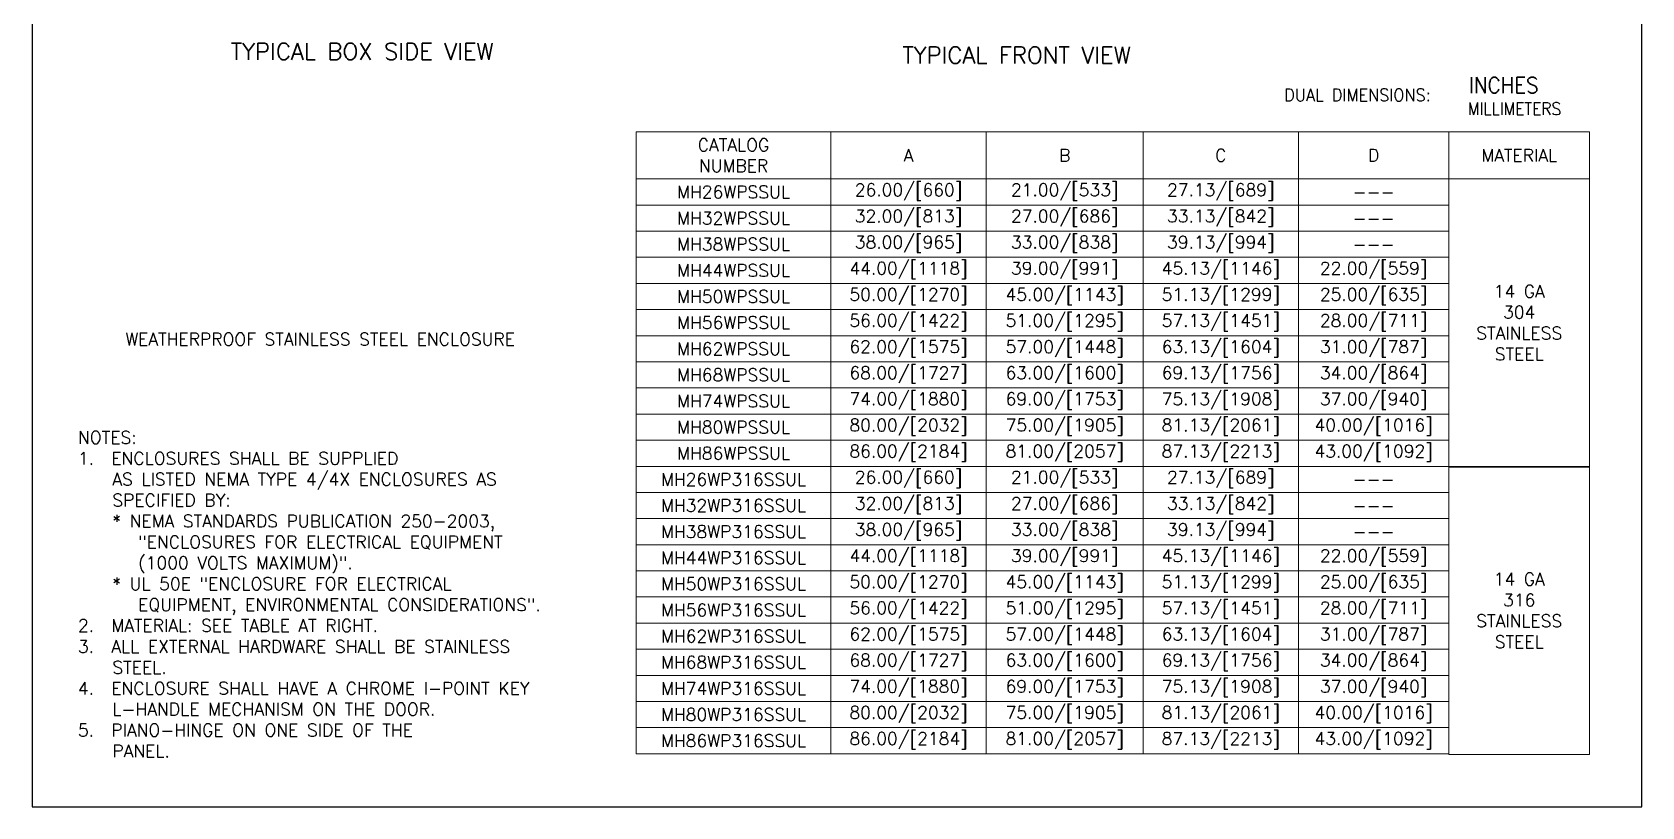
# Model space of a CAD drawing. Header units: inches. Extents: x 0 to 61.6, y 0 to 71.9.
# Drawn here: x 0 to 61.6, y 0 to 29.6 of the extents above; entities that cross this region are included whole.
import ezdxf
from ezdxf.enums import TextEntityAlignment as Align

# ---------------------------------------------------------------- set-up
doc = ezdxf.new("R2010")
doc.units = ezdxf.units.IN
doc.header["$MEASUREMENT"] = 0
for name, color, linetype, lineweight in [('CONTINUOUS1', 7, 'Continuous', 20), ('TEXT1', 3, 'Continuous', 20), ('TEXT2', 80, 'Continuous', 35)]:
    doc.layers.add(name, color=color, linetype=linetype, lineweight=lineweight)
doc.layers.add('VIEWPORT', color=9, linetype='Continuous', plot=False)
doc.styles.add('RomanS', font='romans.shx')

msp = doc.modelspace()

# ---------------------------------------------------------------- linework, layer by layer
at = {"layer": 'CONTINUOUS1'}
for points in [[(23.117, 25.84), (30.565, 25.84), (30.565, 24.031), (23.117, 24.031)], [(30.565, 25.84), (36.512, 25.84), (36.512, 24.031), (30.565, 24.031)], [(36.512, 25.84), (42.518, 25.84), (42.518, 24.031), (36.512, 24.031)], [(42.518, 25.84), (48.458, 25.84), (48.458, 24.031), (42.518, 24.031)], [(48.458, 25.84), (54.216, 25.84), (54.216, 24.031), (48.458, 24.031)], [(54.216, 25.84), (59.6, 25.84), (59.6, 24.031), (54.216, 24.031)], [(23.117, 24.031), (30.565, 24.031), (30.565, 23.031), (23.117, 23.031)], [(30.565, 24.031), (36.512, 24.031), (36.512, 23.031), (30.565, 23.031)], [(36.512, 24.031), (42.518, 24.031), (42.518, 23.031), (36.512, 23.031)], [(42.518, 24.031), (48.458, 24.031), (48.458, 23.031), (42.518, 23.031)], [(48.458, 24.031), (54.216, 24.031), (54.216, 23.031), (48.458, 23.031)], [(54.216, 24.031), (59.6, 24.031), (59.6, 13), (54.216, 13)], [(23.117, 23.031), (30.565, 23.031), (30.565, 22.031), (23.117, 22.031)], [(30.565, 23.031), (36.512, 23.031), (36.512, 22.031), (30.565, 22.031)], [(36.512, 23.031), (42.518, 23.031), (42.518, 22.031), (36.512, 22.031)], [(42.518, 23.031), (48.458, 23.031), (48.458, 22.031), (42.518, 22.031)], [(48.458, 23.031), (54.216, 23.031), (54.216, 22.031), (48.458, 22.031)], [(23.117, 22.031), (30.565, 22.031), (30.565, 21.031), (23.117, 21.031)], [(30.565, 22.031), (36.512, 22.031), (36.512, 21.031), (30.565, 21.031)], [(36.512, 22.031), (42.518, 22.031), (42.518, 21.031), (36.512, 21.031)], [(42.518, 22.031), (48.458, 22.031), (48.458, 21.031), (42.518, 21.031)], [(48.458, 22.031), (54.216, 22.031), (54.216, 21.031), (48.458, 21.031)], [(23.117, 21.031), (30.565, 21.031), (30.565, 20.031), (23.117, 20.031)], [(30.565, 21.031), (36.512, 21.031), (36.512, 20.031), (30.565, 20.031)], [(36.512, 21.031), (42.518, 21.031), (42.518, 20.031), (36.512, 20.031)], [(42.518, 21.031), (48.458, 21.031), (48.458, 20.031), (42.518, 20.031)], [(48.458, 21.031), (54.216, 21.031), (54.216, 20.031), (48.458, 20.031)], [(23.117, 20.031), (30.565, 20.031), (30.565, 19.031), (23.117, 19.031)], [(30.565, 20.031), (36.512, 20.031), (36.512, 19.031), (30.565, 19.031)], [(36.512, 20.031), (42.518, 20.031), (42.518, 19.031), (36.512, 19.031)], [(42.518, 20.031), (48.458, 20.031), (48.458, 19.031), (42.518, 19.031)], [(48.458, 20.031), (54.216, 20.031), (54.216, 19.031), (48.458, 19.031)], [(23.117, 19.031), (30.565, 19.031), (30.565, 18.031), (23.117, 18.031)], [(30.565, 19.031), (36.512, 19.031), (36.512, 18.031), (30.565, 18.031)], [(36.512, 19.031), (42.518, 19.031), (42.518, 18.031), (36.512, 18.031)], [(42.518, 19.031), (48.458, 19.031), (48.458, 18.031), (42.518, 18.031)], [(48.458, 19.031), (54.216, 19.031), (54.216, 18.031), (48.458, 18.031)], [(23.117, 18.031), (30.565, 18.031), (30.565, 17.031), (23.117, 17.031)], [(30.565, 18.031), (36.512, 18.031), (36.512, 17.031), (30.565, 17.031)], [(36.512, 18.031), (42.518, 18.031), (42.518, 17.031), (36.512, 17.031)], [(42.518, 18.031), (48.458, 18.031), (48.458, 17.031), (42.518, 17.031)], [(48.458, 18.031), (54.216, 18.031), (54.216, 17.031), (48.458, 17.031)], [(23.117, 17.031), (30.565, 17.031), (30.565, 16.031), (23.117, 16.031)], [(30.565, 17.031), (36.512, 17.031), (36.512, 16.031), (30.565, 16.031)], [(36.512, 17.031), (42.518, 17.031), (42.518, 16.031), (36.512, 16.031)], [(42.518, 17.031), (48.458, 17.031), (48.458, 16.031), (42.518, 16.031)], [(48.458, 17.031), (54.216, 17.031), (54.216, 16.031), (48.458, 16.031)], [(23.117, 16.031), (30.565, 16.031), (30.565, 15.031), (23.117, 15.031)], [(30.565, 16.031), (36.512, 16.031), (36.512, 15.031), (30.565, 15.031)], [(36.512, 16.031), (42.518, 16.031), (42.518, 15.031), (36.512, 15.031)], [(42.518, 16.031), (48.458, 16.031), (48.458, 15.031), (42.518, 15.031)], [(48.458, 16.031), (54.216, 16.031), (54.216, 15.031), (48.458, 15.031)], [(23.117, 15.031), (30.565, 15.031), (30.565, 14.031), (23.117, 14.031)], [(30.565, 15.031), (36.512, 15.031), (36.512, 14.031), (30.565, 14.031)], [(36.512, 15.031), (42.518, 15.031), (42.518, 14.031), (36.512, 14.031)], [(42.518, 15.031), (48.458, 15.031), (48.458, 14.031), (42.518, 14.031)], [(48.458, 15.031), (54.216, 15.031), (54.216, 14.031), (48.458, 14.031)], [(23.117, 14.031), (30.565, 14.031), (30.565, 13.031), (23.117, 13.031)], [(30.565, 14.031), (36.512, 14.031), (36.512, 13.031), (30.565, 13.031)], [(36.512, 14.031), (42.518, 14.031), (42.518, 13.031), (36.512, 13.031)], [(42.518, 14.031), (48.458, 14.031), (48.458, 13.031), (42.518, 13.031)], [(48.458, 14.031), (54.216, 14.031), (54.216, 13.031), (48.458, 13.031)], [(23.117, 13.031), (30.565, 13.031), (30.565, 12.031), (23.117, 12.031)], [(30.565, 13.031), (36.512, 13.031), (36.512, 12.031), (30.565, 12.031)], [(36.512, 13.031), (42.518, 13.031), (42.518, 12.031), (36.512, 12.031)], [(42.518, 13.031), (48.458, 13.031), (48.458, 12.031), (42.518, 12.031)], [(48.458, 13.031), (54.216, 13.031), (54.216, 12.031), (48.458, 12.031)], [(54.216, 13.031), (59.6, 13.031), (59.6, 2), (54.216, 2)], [(23.117, 12.031), (30.565, 12.031), (30.565, 11.031), (23.117, 11.031)], [(30.565, 12.031), (36.512, 12.031), (36.512, 11.031), (30.565, 11.031)], [(36.512, 12.031), (42.518, 12.031), (42.518, 11.031), (36.512, 11.031)], [(42.518, 12.031), (48.458, 12.031), (48.458, 11.031), (42.518, 11.031)], [(48.458, 12.031), (54.216, 12.031), (54.216, 11.031), (48.458, 11.031)], [(23.117, 11.031), (30.565, 11.031), (30.565, 10.031), (23.117, 10.031)], [(30.565, 11.031), (36.512, 11.031), (36.512, 10.031), (30.565, 10.031)], [(36.512, 11.031), (42.518, 11.031), (42.518, 10.031), (36.512, 10.031)], [(42.518, 11.031), (48.458, 11.031), (48.458, 10.031), (42.518, 10.031)], [(48.458, 11.031), (54.216, 11.031), (54.216, 10.031), (48.458, 10.031)], [(23.117, 10.031), (30.565, 10.031), (30.565, 9.031), (23.117, 9.031)], [(30.565, 10.031), (36.512, 10.031), (36.512, 9.031), (30.565, 9.031)], [(36.512, 10.031), (42.518, 10.031), (42.518, 9.031), (36.512, 9.031)], [(42.518, 10.031), (48.458, 10.031), (48.458, 9.031), (42.518, 9.031)], [(48.458, 10.031), (54.216, 10.031), (54.216, 9.031), (48.458, 9.031)], [(23.117, 9.031), (30.565, 9.031), (30.565, 8.031), (23.117, 8.031)], [(30.565, 9.031), (36.512, 9.031), (36.512, 8.031), (30.565, 8.031)], [(36.512, 9.031), (42.518, 9.031), (42.518, 8.031), (36.512, 8.031)], [(42.518, 9.031), (48.458, 9.031), (48.458, 8.031), (42.518, 8.031)], [(48.458, 9.031), (54.216, 9.031), (54.216, 8.031), (48.458, 8.031)], [(23.117, 8.031), (30.565, 8.031), (30.565, 7.031), (23.117, 7.031)], [(30.565, 8.031), (36.512, 8.031), (36.512, 7.031), (30.565, 7.031)], [(36.512, 8.031), (42.518, 8.031), (42.518, 7.031), (36.512, 7.031)], [(42.518, 8.031), (48.458, 8.031), (48.458, 7.031), (42.518, 7.031)], [(48.458, 8.031), (54.216, 8.031), (54.216, 7.031), (48.458, 7.031)], [(23.117, 7.031), (30.565, 7.031), (30.565, 6.031), (23.117, 6.031)], [(30.565, 7.031), (36.512, 7.031), (36.512, 6.031), (30.565, 6.031)], [(36.512, 7.031), (42.518, 7.031), (42.518, 6.031), (36.512, 6.031)], [(42.518, 7.031), (48.458, 7.031), (48.458, 6.031), (42.518, 6.031)], [(48.458, 7.031), (54.216, 7.031), (54.216, 6.031), (48.458, 6.031)], [(23.117, 6.031), (30.565, 6.031), (30.565, 5.031), (23.117, 5.031)], [(30.565, 6.031), (36.512, 6.031), (36.512, 5.031), (30.565, 5.031)], [(36.512, 6.031), (42.518, 6.031), (42.518, 5.031), (36.512, 5.031)], [(42.518, 6.031), (48.458, 6.031), (48.458, 5.031), (42.518, 5.031)], [(48.458, 6.031), (54.216, 6.031), (54.216, 5.031), (48.458, 5.031)], [(23.117, 5.031), (30.565, 5.031), (30.565, 4.031), (23.117, 4.031)], [(30.565, 5.031), (36.512, 5.031), (36.512, 4.031), (30.565, 4.031)], [(36.512, 5.031), (42.518, 5.031), (42.518, 4.031), (36.512, 4.031)], [(42.518, 5.031), (48.458, 5.031), (48.458, 4.031), (42.518, 4.031)], [(48.458, 5.031), (54.216, 5.031), (54.216, 4.031), (48.458, 4.031)], [(23.117, 4.031), (30.565, 4.031), (30.565, 3.031), (23.117, 3.031)], [(30.565, 4.031), (36.512, 4.031), (36.512, 3.031), (30.565, 3.031)], [(36.512, 4.031), (42.518, 4.031), (42.518, 3.031), (36.512, 3.031)], [(42.518, 4.031), (48.458, 4.031), (48.458, 3.031), (42.518, 3.031)], [(48.458, 4.031), (54.216, 4.031), (54.216, 3.031), (48.458, 3.031)], [(23.117, 3.031), (30.565, 3.031), (30.565, 2.031), (23.117, 2.031)], [(30.565, 3.031), (36.512, 3.031), (36.512, 2.031), (30.565, 2.031)], [(36.512, 3.031), (42.518, 3.031), (42.518, 2.031), (36.512, 2.031)], [(42.518, 3.031), (48.458, 3.031), (48.458, 2.031), (42.518, 2.031)], [(48.458, 3.031), (54.216, 3.031), (54.216, 2.031), (48.458, 2.031)]]:
    msp.add_lwpolyline(points, close=True, dxfattribs=at)
at = {"layer": 'VIEWPORT'}
msp.add_lwpolyline([(0, 0), (61.6, 0), (61.6, 71.949), (0, 71.949)], close=True, dxfattribs=at)

# ---------------------------------------------------------------- texts
at = {"layer": 'TEXT1', "style": 'RomanS'}
for s, height, width, p in [('INCHES', 0.6, 0.925574, (54.982, 27.62)), ('DUAL DIMENSIONS:', 0.48, 0.939768, (47.915, 27.244)), ('MILLIMETERS', 0.48, 0.899561, (54.942, 26.72))]:
    msp.add_text(s, height=height, dxfattribs=dict(at, width=width)).set_placement(p, align=Align.MIDDLE_LEFT)
at = {"layer": 'TEXT1', "char_height": 0.48, "style": 'RomanS'}
for s, insert, attachment_point in [('\\A1;CATALOG\\PNUMBER', (26.841, 24.935), 5), ('\\A1;A', (33.538, 24.935), 5), ('\\A1;B', (39.515, 24.935), 5), ('\\A1;C', (45.488, 24.935), 5), ('\\A1;D', (51.337, 24.935), 5), ('\\A1;MATERIAL', (56.908, 24.935), 5), ('\\A1;MH26WPSSUL', (26.841, 23.531), 5), ('\\A1;26.00/[660]', (33.538, 23.531), 5), ('\\A1;21.00/[533]', (39.515, 23.531), 5), ('\\A1;27.13/[689]', (45.488, 23.531), 5), ('\\A1;---', (51.337, 23.531), 5), ('\\A1;32.00/[813]', (33.538, 22.531), 5), ('\\A1;27.00/[686]', (39.515, 22.531), 5), ('\\A1;33.13/[842]', (45.488, 22.531), 5), ('\\A1;MH32WPSSUL', (26.841, 22.531), 5), ('\\A1;---', (51.337, 22.531), 5), ('\\A1;MH38WPSSUL', (26.841, 21.531), 5), ('\\A1;38.00/[965]', (33.538, 21.531), 5), ('\\A1;33.00/[838]', (39.515, 21.531), 5), ('\\A1;39.13/[994]', (45.488, 21.531), 5), ('\\A1;---', (51.337, 21.531), 5), ('\\A1;MH44WPSSUL', (26.841, 20.531), 5), ('\\A1;44.00/[1118]', (33.538, 20.531), 5), ('\\A1;39.00/[991]', (39.515, 20.531), 5), ('\\A1;45.13/[1146]', (45.488, 20.53), 5), ('\\A1;22.00/[559]', (51.337, 20.53), 5), ('\\A1;MH50WPSSUL', (26.841, 19.531), 5), ('\\A1;50.00/[1270]', (33.538, 19.531), 5), ('\\A1;45.00/[1143]', (39.515, 19.531), 5), ('\\A1;51.13/[1299]', (45.488, 19.53), 5), ('\\A1;25.00/[635]', (51.337, 19.531), 5), ('\\A1;14 GA\\P304\\PSTAINLESS\\PSTEEL', (56.908, 18.531), 5), ('\\A1;MH56WPSSUL', (26.841, 18.531), 5), ('\\A1;56.00/[1422]', (33.538, 18.531), 5), ('\\A1;51.00/[1295]', (39.515, 18.531), 5), ('\\A1;57.13/[1451]', (45.488, 18.53), 5), ('\\A1;28.00/[711]', (51.337, 18.531), 5), ('\\A1;62.00/[1575]', (33.538, 17.531), 5), ('\\A1;57.00/[1448]', (39.515, 17.531), 5), ('\\A1;63.13/[1604]', (45.488, 17.53), 5), ('\\A1;31.00/[787]', (51.337, 17.531), 5), ('\\A1;MH62WPSSUL', (26.841, 17.531), 5), ('\\A1;MH68WPSSUL', (26.841, 16.531), 5), ('\\A1;68.00/[1727]', (33.538, 16.531), 5), ('\\A1;63.00/[1600]', (39.515, 16.531), 5), ('\\A1;69.13/[1756]', (45.488, 16.53), 5), ('\\A1;34.00/[864]', (51.337, 16.531), 5), ('\\A1;MH74WPSSUL', (26.841, 15.531), 5), ('\\A1;74.00/[1880]', (33.538, 15.531), 5), ('\\A1;69.00/[1753]', (39.515, 15.531), 5), ('\\A1;75.13/[1908]', (45.488, 15.53), 5), ('\\A1;37.00/[940]', (51.337, 15.53), 5), ('\\A1;80.00/[2032]', (33.538, 14.531), 5), ('\\A1;75.00/[1905]', (39.515, 14.531), 5), ('\\A1;81.13/[2061]', (45.488, 14.531), 5), ('\\A1;40.00/[1016]', (51.337, 14.531), 5), ('\\A1;NOTES:\\P\\pi-1.92,l1.92,t1.92;1.  ENCLOSURES SHALL BE SUPPLIED\\P    AS LISTED NEMA TYPE 4/4X ENCLOSURES AS\\P    SPECIFIED BY:\\P    * NEMA STANDARDS PUBLICATION 250-2003,\\P       "ENCLOSURES FOR ELECTRICAL EQUIPMENT\\P       (1000 VOLTS MAXIMUM)". \\P    * UL 50E "ENCLOSURE FOR ELECTRICAL\\P       EQUIPMENT, ENVIRONMENTAL CONSIDERATIONS".\\P2.  MATERIAL: SEE TABLE AT RIGHT.\\P3.  ALL EXTERNAL HARDWARE SHALL BE STAINLESS\\P    STEEL. \\P4.  ENCLOSURE SHALL HAVE A CHROME I-POINT KEY\\P    L-HANDLE MECHANISM ON THE DOOR. \\P5.  PIANO-HINGE ON ONE SIDE OF THE\\P    PANEL. ', (1.752, 1.895), 7), ('\\A1;MH80WPSSUL', (26.841, 14.531), 5), ('\\A1;MH86WPSSUL', (26.841, 13.531), 5), ('\\A1;86.00/[2184]', (33.538, 13.531), 5), ('\\A1;81.00/[2057]', (39.515, 13.531), 5), ('\\A1;87.13/[2213]', (45.488, 13.53), 5), ('\\A1;43.00/[1092]', (51.337, 13.531), 5), ('\\A1;26.00/[660]', (33.538, 12.531), 5), ('\\A1;21.00/[533]', (39.515, 12.531), 5), ('\\A1;27.13/[689]', (45.488, 12.531), 5), ('\\A1;MH26WP316SSUL', (26.841, 12.531), 5), ('\\A1;---', (51.337, 12.531), 5), ('\\A1;MH32WP316SSUL', (26.841, 11.531), 5), ('\\A1;32.00/[813]', (33.538, 11.531), 5), ('\\A1;27.00/[686]', (39.515, 11.531), 5), ('\\A1;33.13/[842]', (45.488, 11.531), 5), ('\\A1;---', (51.337, 11.531), 5), ('\\A1;MH38WP316SSUL', (26.841, 10.531), 5), ('\\A1;38.00/[965]', (33.538, 10.531), 5), ('\\A1;33.00/[838]', (39.515, 10.531), 5), ('\\A1;39.13/[994]', (45.488, 10.531), 5), ('\\A1;---', (51.337, 10.531), 5), ('\\A1;44.00/[1118]', (33.538, 9.531), 5), ('\\A1;39.00/[991]', (39.515, 9.531), 5), ('\\A1;45.13/[1146]', (45.488, 9.531), 5), ('\\A1;22.00/[559]', (51.337, 9.53), 5), ('\\A1;MH44WP316SSUL', (26.841, 9.531), 5), ('\\A1;MH50WP316SSUL', (26.841, 8.531), 5), ('\\A1;50.00/[1270]', (33.538, 8.531), 5), ('\\A1;45.00/[1143]', (39.515, 8.531), 5), ('\\A1;51.13/[1299]', (45.488, 8.53), 5), ('\\A1;25.00/[635]', (51.337, 8.531), 5), ('\\A1;14 GA\\P316\\PSTAINLESS\\PSTEEL', (56.908, 7.515), 5), ('\\A1;MH56WP316SSUL', (26.841, 7.531), 5), ('\\A1;56.00/[1422]', (33.538, 7.531), 5), ('\\A1;51.00/[1295]', (39.515, 7.53), 5), ('\\A1;57.13/[1451]', (45.488, 7.531), 5), ('\\A1;28.00/[711]', (51.337, 7.53), 5), ('\\A1;62.00/[1575]', (33.538, 6.531), 5), ('\\A1;57.00/[1448]', (39.515, 6.53), 5), ('\\A1;63.13/[1604]', (45.488, 6.531), 5), ('\\A1;31.00/[787]', (51.337, 6.53), 5), ('\\A1;MH62WP316SSUL', (26.841, 6.531), 5), ('\\A1;MH68WP316SSUL', (26.841, 5.531), 5), ('\\A1;68.00/[1727]', (33.538, 5.53), 5), ('\\A1;63.00/[1600]', (39.515, 5.531), 5), ('\\A1;69.13/[1756]', (45.488, 5.53), 5), ('\\A1;34.00/[864]', (51.337, 5.531), 5), ('\\A1;74.00/[1880]', (33.538, 4.531), 5), ('\\A1;69.00/[1753]', (39.515, 4.53), 5), ('\\A1;75.13/[1908]', (45.488, 4.53), 5), ('\\A1;37.00/[940]', (51.337, 4.53), 5), ('\\A1;MH74WP316SSUL', (26.841, 4.531), 5), ('\\A1;MH80WP316SSUL', (26.841, 3.531), 5), ('\\A1;80.00/[2032]', (33.538, 3.53), 5), ('\\A1;75.00/[1905]', (39.515, 3.531), 5), ('\\A1;81.13/[2061]', (45.488, 3.53), 5), ('\\A1;40.00/[1016]', (51.337, 3.531), 5), ('\\A1;MH86WP316SSUL', (26.841, 2.531), 5), ('\\A1;86.00/[2184]', (33.538, 2.531), 5), ('\\A1;81.00/[2057]', (39.515, 2.531), 5), ('\\A1;87.13/[2213]', (45.488, 2.53), 5), ('\\A1;43.00/[1092]', (51.337, 2.531), 5)]:
    msp.add_mtext(s, dxfattribs=dict(at, insert=insert, attachment_point=attachment_point))
at = {"layer": 'TEXT1', "insert": (11.019, 17.896), "char_height": 0.48, "width": 19.39159, "attachment_point": 5, "style": 'RomanS'}
msp.add_mtext('\\A1;WEATHERPROOF STAINLESS STEEL ENCLOSURE', dxfattribs=at)
at = {"layer": 'TEXT2', "char_height": 0.64, "width": 19.39159, "attachment_point": 5, "style": 'RomanS'}
for s, insert in [('\\A1;TYPICAL BOX SIDE VIEW', (12.63, 28.911)), ('\\A1;TYPICAL FRONT VIEW', (37.674, 28.77))]:
    msp.add_mtext(s, dxfattribs=dict(at, insert=insert))

doc.saveas('drawing.dxf')
